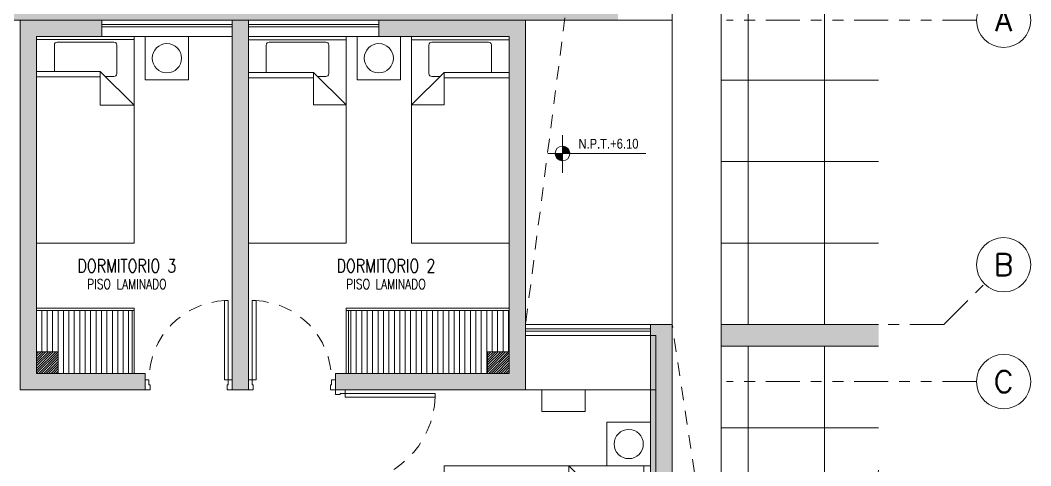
# Model space of a CAD drawing. Header units: millimetres. Extents: x 3765 to 3833, y 1327 to 1657.
# Drawn here: x 3812.52 to 3821.82, y 1491.49 to 1495.59 of the extents above; entities that cross this region are included whole.
import ezdxf
from ezdxf.enums import TextEntityAlignment as Align
from ezdxf.xclip import XClip

# ---------------------------------------------------------------- set-up
doc = ezdxf.new("R2010")
doc.units = ezdxf.units.MM
doc.header["$XCLIPFRAME"] = 2
for name, pattern in [('ACAD_ISO07W100', [3, 0, -3]), ('HIDDEN2', [0.1875, 0.125, -0.0625]), ('PHANTOM', [63.50000000000001, 31.75, -6.35, 6.35, -6.35, 6.35, -6.35]), ('PHANTOM2', [1.25, 0.625, -0.125, 0.125, -0.125, 0.125, -0.125]), ('X-REF_DP_Arquitectura$0$HIDDEN', [0.375, 0.25, -0.125])]:
    doc.linetypes.add(name, pattern=pattern)
doc.layers.get('0').update_dxf_attribs({"color": 251, "lineweight": 9})
doc.layers.get('DEFPOINTS').update_dxf_attribs({"color": 251, "lineweight": 9})
for name, color, linetype, lineweight in [('A-Adoquines', 251, 'Continuous', 13), ('A-EJES', 251, 'PHANTOM', 13), ('A-HATCH', 251, 'Continuous', 13), ('A-MOBILIARIO', 251, 'Continuous', 13), ('A-MURO BAJO', 251, 'Continuous', 13), ('A-MUROS', 251, 'Continuous', 13), ('A-NIVELES-NPT', 251, 'Continuous', 13), ('A-PROYECCIONES', 251, 'HIDDEN2', 13), ('A-TEXTO-ACABADO PISO', 251, 'Continuous', 13), ('A-TEXTO-AMBIENTE', 251, 'Continuous', 13), ('A_20_Estructuras', 251, 'Continuous', 13), ('A_50_TextoAmbiente', 251, 'Continuous', 13), ('A_50_Vigas', 251, 'X-REF_DP_Arquitectura$0$HIDDEN', 13), ('A_60_HatchEstructuras', 251, 'Continuous', 13), ('DLP_MOBILIARIO FIJO', 251, 'Continuous', 13), ('DLP_VERDE', 251, 'Continuous', 13)]:
    doc.layers.add(name, color=color, linetype=linetype, lineweight=lineweight)
doc.styles.add('R80', font='ARIALN.TTF', dxfattribs={"height": 2.03})
doc.styles.add('ROMANS', font='romans.shx', dxfattribs={"width": 0.8})

# ---------------------------------------------------------------- blocks, each defined once
blk = doc.blocks.new('TRAZO 2')
at = {"layer": 'A-Adoquines'}
h = blk.add_hatch(color=8, dxfattribs=at)
h.dxf.hatch_style = 1
h.paths.add_polyline_path([(47.31774486941868, 117.0350508354605), (47.51290608315094, 116.9913232665959), (47.87283247787137, 118.5981849913204), (47.67766216506546, 118.6418719549259)])
h.paths.add_polyline_path([(51.90403673071746, 116.0074522191026), (52.09919794447742, 115.9637246502318), (52.4593380864939, 117.57154061739), (52.26416777567552, 117.6152275805506)])
h.paths.add_polyline_path([(56.49032528267416, 114.9798543442316), (56.68534244317249, 114.9361590517481), (57.04584038484192, 116.5448969844321), (56.8506700737988, 116.588583947643)])
for p, q in [((60.92128111558851, 115.677417521365, 2.553488779452224e-06), (43.92020663688889, 119.482941585593, 2.553488779452224e-06)), ((56.49032256347709, 114.9798422046006, -1.681413490722478e-06), (56.85076331259917, 116.5890002045781, -1.681413490722478e-06)), ((56.68548649756123, 114.9361267751083, -1.681413490722478e-06), (57.04592724627582, 116.5452847834677, -1.681413490722478e-06))]:
    blk.add_line(p, q)
at = {"layer": 'A-HATCH'}
for p, q in [((55.75852306990419, 115.1440664045513, -1.681413490722478e-06), (56.11893209948904, 116.7530828109011, -1.681413490722478e-06)), ((57.41735124992557, 114.7721938975155, 4.360376445970006e-07), (57.77776027924848, 116.3812103178352, 4.360376445970006e-07)), ((58.14921600231902, 114.6082610357553, 4.360376445970006e-07), (58.50965675187764, 116.2174190441147, 4.360376445970006e-07)), ((58.8810807550035, 114.444328202866, 4.360376445970006e-07), (59.2415532230516, 116.0536278095097, 4.360376445970006e-07))]:
    blk.add_line(p, q, dxfattribs=at)
at = {"layer": 'A-HATCH', "elevation": 4.360376445970006e-07}
blk.add_lwpolyline([(68.40953381708825, 115.2790160151199), (68.87845073966311, 117.216381335631, -0.2806412721708843), (68.34776300360681, 117.767803631723, -0.04006639206535988), (67.90823697179441, 121.7902802545578), (65.86251561532845, 121.7506302371621), (66.11153190158075, 118.725150378421, -0.419049281020242), (64.93528830676223, 116.9931508488953, 0.1240056837090883), (61.96395849407419, 115.8239734452218, -0.1777045822377416), (61.17834625003162, 115.6201925203204), (57.04584038464236, 116.5448969835416), (56.68504743798987, 114.9348425781355), (59.41051946376685, 114.3257374316454, -0.3506621194011493), (60.19181368197316, 113.3492464991287), (60.19173265309657, 113.3366679819301), (62.18754800438184, 113.3177153859288, -0.2363452042788564), (63.04309387641844, 114.723923875019, -0.1303811911419998), (65.55236585761305, 115.5217598006129, -0.07853070061343125)], format="xyb", close=True, dxfattribs=at)
for points in [[(56.7962155370915, 116.3454761607573), (52.40502702290541, 117.3290733583272)], [(56.64321153113269, 115.6624023830518), (52.25202301610263, 116.6459995787591)], [(60.75756684073714, 115.4581596758217), (56.991379471001, 116.3017607247457)], [(60.38969448555144, 114.8232149872929), (56.83837546512952, 115.6186869656667)]]:
    blk.add_lwpolyline(points, dxfattribs=at)
blk = doc.blocks.new('A$C9f73720c')
at = {"layer": 'DLP_VERDE'}
h = blk.add_hatch(dxfattribs=at)
h.set_pattern_fill('AR-SAND', color=256, scale=0.003500000000000007, angle=215)
h.set_pattern_definition([(252.5, (-226520.5452565561, -8188080.019369083), (0.1028379063742487, -0.1371042579803464), [0, -0.1351280000000002, 0, -0.1511300000000002, 0, -0.1444625000000001]), (222.5, (-226520.5452565561, -8188080.019369083), (0.01502412461654387, -0.295758648264572), [0, -0.07289800000000018, 0, -0.1217930000000003, 0, -0.0466725000000001]), (182.5, (-226520.4556847379, -8188079.956650224), (-0.2264915386418959, -0.1592051501849953), [0, -0.04445000000000005, 0, -0.1600200000000002, 0, -0.2089150000000002]), (172.5, (-226520.4556847379, -8188079.956650224), (-0.1741606377632482, -0.2171998499440064), [0, -0.02222500000000002, 0, -0.1049020000000001, 0, -0.1200150000000001])])
edge = h.paths.add_edge_path()
edge.add_line((35.97260770437424, 104.1749633131549), (35.58797847136157, 104.3650600016117))
edge.add_arc((60.78210324179963, 91.91327711753547), 28.10321725248866, 152.0296540321891, 153.6998704859046, ccw=False)
edge.add_arc((34.62112445087401, 105.7682631844656), 1.500468434847121, 333.3008501360137, 437.3345143857278)
edge.add_line((34.95011492821502, 107.2322204215453), (32.57543476499265, 107.7654834957794))
edge.add_line((32.57543476499265, 107.7654834957794), (27.76664576577602, 86.27692641597247))
edge.add_line((27.76664576577599, 86.27692641597253), (29.08872899951524, 85.98087919503462))
edge.add_arc((29.11122253141365, 86.1067791478709), 0.1278935381536298, 259.8703018409339, 314.7871818692943)
edge.add_arc((33.53894013151876, 79.97899447474629), 7.433740321501847, 97.5414325347628, 125.69739864243451, ccw=False)
edge.add_line((32.56331296500861, 87.34843453485527), (32.65952806611308, 87.37944227363923))
edge.add_line((32.65952806611311, 87.3794422736392), (32.72631112436646, 86.97813583631074))
edge.add_arc((32.4544507889659, 87.85100577957932), 0.9142264379385617, 287.2994987368645, 368.032951198505)
edge.add_arc((60.78207366011336, 91.91327660717079), 27.70318777597884, 178.3278538142672, 188.1649769355321, ccw=False)
edge.add_arc((60.78210387710715, 91.91327677201483), 27.70321797529716, 159.2501996912456, 178.3278559786694, ccw=False)
edge.add_arc((55.49161158720378, 93.95615290571011), 22.03214920787812, 152.3665328264365, 159.3438486811695, ccw=False)
at = {"layer": 'A-MURO BAJO', "elevation": 3.362277568755195e-06}
blk.add_lwpolyline([(26.87660645422875, 85.96373267099261), (27.65744646696832, 85.78906659875076), (32.68499286947187, 108.253358074464)], dxfattribs=at)
blk.add_lwpolyline([(33.45872550067722, 87.99273640662442, -0.3998633285453762), (32.64544225216376, 86.854924694635, 0.1232205986114051), (29.51227020446092, 85.62369855400178, -0.2185632520789208), (29.00430346463688, 85.48745506722484), (24.92489453894079, 86.40056284610189)], format="xyb", dxfattribs=at)
at = {"layer": 'A-PROYECCIONES'}
for p, q in [((24.46659763948992, 84.35131715238094), (11.21377000512435, 89.4699330935255)), ((47.16504018360865, 79.75947500392795, 1.244826250967893e-06), (25.21980005956719, 87.71801075711849, 8.721319111628776e-07)), ((10.75564598626799, 87.4203407187016), (24.92492775482239, 86.40071123279643, 8.721319111628776e-07))]:
    blk.add_line(p, q, dxfattribs=at)
at = {"rotation": 0.00873130886672623}
blk.add_blockref('TRAZO 2', (-32.20166094295564, -30.59297851100564, 8.087886063709036e-07), dxfattribs=at)
blk = doc.blocks.new('ESTRUC_P1')
at = {"layer": 'A_60_HatchEstructuras'}
h = blk.add_hatch(color=256, dxfattribs=at)
h.dxf.hatch_style = 1
h.paths.add_polyline_path([(43.8500009934578, -3.250000000372438), (42.85000099339049, -3.250000002245542), (42.85000099343051, -0.1500000015003025), (43.45000099344634, -0.1499999996312908), (43.45000099344634, -3.637978807091713e-12), (42.7000009934136, -1.000444171950221e-11), (42.70000099335539, -3.400000000010095), (43.85000099339959, -3.399999999999636)])
h.paths.add_polyline_path([(44.80000099342305, 0), (44.65000099344616, 0), (44.65000099338795, -3.399999999999636), (44.80000099336485, -3.399999999999636)])
h.paths.add_polyline_path([(47.35000099342324, 0), (46.00000099342287, -1.396983861923218e-09), (46.00000099342287, -0.1500000010246367), (47.20000099344634, -0.150000001490298), (47.20000099344634, -3.250000002235083), (45.60000099346962, -3.250000002235083), (45.60000099341141, -3.400000001862281), (47.35000099336503, -3.399999999999636)])
h = blk.add_hatch(color=256, dxfattribs=at)
h.dxf.hatch_style = 1
h.paths.add_polyline_path([(44.25000099438125, -4.450036372286831), (45.60000099438139, -4.450036361184857), (45.60000099854437, -5.500000000852197), (45.75000099963177, -5.500000000852197), (45.75000099443878, -4.300036361185221), (43.60000099335502, -4.300036361185221), (43.60000099329773, -4.450036361184857), (44.05000099438132, -4.450036373476451), (44.05000100706934, -6.05003637347636), (44.25000100706927, -6.050036372286741)], flags=17)
h.paths.add_polyline_path([(48.70000099345816, -2.799999999254851), (48.50000099343481, -2.799999999254851), (48.50000099180397, -6.849999999695683), (45.75000099347471, -6.850013291141067), (45.75000099895738, -6.250000000853561), (45.60000099889362, -6.250000000797172), (45.60000099347508, -6.850012055245543), (42.85000099239187, -6.850037802613997), (42.85000099335548, -4.300036361185221), (42.70000099335539, -4.300036360152035), (42.70000099239314, -6.850036360880722), (39.8499492261667, -6.850036360880722), (39.84994799086166, -6.999964681205029), (42.70000099239314, -6.999964681205029), (42.70000099335539, -9.550000000424461), (42.85000099335548, -9.549999999391275), (42.85000099239187, -6.999998874644689), (45.60000099347508, -6.999988986840208), (45.60000099370063, -7.599999998650219), (45.75000099376439, -7.59999999859383), (45.75000099347471, -6.999987750944683), (48.50000099180409, -6.999964680900348), (48.50000099343481, -11.04996468164586), (48.70000099021831, -11.04996468164586)])
h.paths.add_polyline_path([(44.25000102094668, -7.800036371678516), (44.05000102094675, -7.800036372867908), (44.05000103363477, -9.400036372868044), (43.60000099329773, -9.399999999391639), (43.60000099335502, -9.549999999391275), (45.75000099443878, -9.549999999391275), (45.75000099443878, -8.34999999859474), (45.6032459527064, -8.34999999859474), (45.60000099335139, -8.349999998650219), (45.60000099438139, -9.399999999391639), (44.25000103363482, -9.400036371678652)], flags=17)
at = {"layer": 'A_20_Estructuras'}
for points in [[(44.80000099342305, 0), (44.65000099344616, 0), (44.65000099338795, -3.399999999999636), (44.80000099336485, -3.399999999999636)], [(47.35000099342324, 0), (46.00000099342287, -1.396983861923218e-09), (46.00000099342287, -0.1500000010246367), (47.20000099344634, -0.150000001490298), (47.20000099344634, -3.250000002235083), (45.60000099346962, -3.250000002235083), (45.60000099341141, -3.400000001862281), (47.35000099336503, -3.399999999999636)], [(43.8500009934578, -3.250000000372438), (42.85000099339049, -3.250000002245542), (42.85000099343051, -0.1500000015003025), (43.45000099344634, -0.1499999996312908), (43.45000099344634, -3.637978807091713e-12), (42.7000009934136, -1.000444171950221e-11), (42.70000099335539, -3.400000000010095), (43.85000099339959, -3.399999999999636)], [(48.70000099345816, -2.799999999254851), (48.50000099343481, -2.799999999254851), (48.50000099180397, -6.849999999695683), (45.75000099347471, -6.850013291141067), (45.75000099895738, -6.250000000853561), (45.60000099889362, -6.250000000797172), (45.60000099347508, -6.850012055245543), (42.85000099239187, -6.850037802613997), (42.85000099335548, -4.300036361185221), (42.70000099335539, -4.300036360152035), (42.70000099239314, -6.850036360880722), (39.8499492261667, -6.850036360880722), (39.84994799086166, -6.999964681205029), (42.70000099239314, -6.999964681205029), (42.70000099335539, -9.550000000424461), (42.85000099335548, -9.549999999391275), (42.85000099239187, -6.999998874644689), (45.60000099347508, -6.999988986840208), (45.60000099370063, -7.599999998650219), (45.75000099376439, -7.59999999859383), (45.75000099347471, -6.999987750944683), (48.50000099180409, -6.999964680900348), (48.50000099343481, -11.04996468164586), (48.70000099021831, -11.04996468164586)]]:
    blk.add_lwpolyline(points, close=True, dxfattribs=at)
at = {"layer": 'A_50_Vigas'}
for p, q in [((43.45000099344634, -3.637978807091713e-12), (44.65000099344616, 6.366462912410498e-12)), ((44.80000099342305, 0), (46.00000099342287, -1.396983861923218e-09)), ((48.50000099343481, -2.799999999254851), (47.35000099337526, -2.799999999254851))]:
    blk.add_line(p, q, dxfattribs=at)
blk = doc.blocks.new('A$C77AB7FBD')
at = {"linetype": 'Continuous'}
for p, q in [((0, 1.862645149230957e-09), (0, 1.900000002235174)), ((0.9000000000232831, 1.900000002235174), (0, 1.900000002235174)), ((0.9000000000232831, 1.870000001043081), (0, 1.870000001043081)), ((0.9000000000232831, 1.862645149230957e-09), (0.9000000000232831, 1.900000002235174)), ((0.1640294369426556, 1.570000002160668), (0.1640294369426556, 1.821946784853935)), ((0.1907700529554859, 1.848687399178743), (0.711901874281466, 1.848687399178743)), ((0.738642490352504, 1.821946784853935), (0.738642490352504, 1.558462580665946)), ((0.5999999999767169, 1.570000002160668), (0, 1.570000002160668)), ((0.5999999999767169, 1.52000000141561), (0, 1.52000000141561)), ((0.5999999999767169, 1.27000000141561), (0.5999999999767169, 1.570000002160668)), ((0.9000000000232831, 1.27000000141561), (0.5999999999767169, 1.570000002160668)), ((0.711901874281466, 1.531721964478493), (0.638278037076816, 1.531721964478493)), ((0.9000000000232831, 1.27000000141561), (0.5999999999767169, 1.27000000141561)), ((0.9000000000232831, 1.862645149230957e-09), (0, 1.862645149230957e-09))]:
    blk.add_line(p, q, dxfattribs=at)
for centre, start, end in [((0.1907700529554859, 1.821946784853935), 90, 180), ((0.711901874281466, 1.821946784853935), 0, 90), ((0.711901874281466, 1.558462580665946), 270, 0)]:
    blk.add_arc(centre, 0.0267406160245618, start, end, dxfattribs=at)
blk = doc.blocks.new('A$C2EBA15F5')
blk.add_lwpolyline([(-3.785403350775596e-07, 0.4000002069469701), (-3.785403350775596e-07, 2.06946879188763e-07), (0.3999996214597559, 2.06946879188763e-07), (0.3999996214597559, 0.4000002069469701)], close=True)
blk.add_circle((0.199999621459483, 0.2000002069469247), 0.1343855865280572)
blk = doc.blocks.new('CAMA PROYECCION')
for p, q in [((37.49495984371151, 40.64229123768041, -1.241096001988298e-07), (37.49495984371151, 38.77096361561439, -1.241096001988298e-07)), ((38.39491527601831, 40.64229123768041, -1.241096001988298e-07), (37.49495984371151, 40.64229123768041, -1.241096001988298e-07)), ((38.39491527601831, 38.77096361561439, -1.241096001988298e-07), (38.39491527601831, 40.64229123768041, -1.241096001988298e-07)), ((38.08058744596974, 39.37410355817156, -1.241096001988298e-07), (38.3949492366005, 39.37410355817156, -1.241096001988298e-07)), ((38.3949492366005, 39.37410355817156, -1.241096001988298e-07), (38.08058744596974, 39.06438304712879, -1.241096001988298e-07)), ((38.08058744596974, 39.06438304712879, -1.241096001988298e-07), (38.08058744596974, 39.37410355817156, -1.241096001988298e-07)), ((38.08058744596974, 39.11328628571437, -1.241096001988298e-07), (37.49498701217726, 39.11328628571437, -1.241096001988298e-07)), ((37.49498701217726, 39.06438304712879, -1.241096001988298e-07), (38.08058744596974, 39.06438304712879, -1.241096001988298e-07)), ((37.65898945646768, 39.06438304712879, -1.241096001988298e-07), (37.65898945646768, 38.82034461987314, -1.241096001988298e-07)), ((38.20686189382559, 39.11056943912627, -1.241096001988298e-07), (38.12746436980842, 39.11056943912627, -1.241096001988298e-07)), ((38.23360250984979, 38.82034461987314, -1.241096001988298e-07), (38.23360250984979, 39.08382882310161, -1.241096001988298e-07)), ((37.49495984371151, 38.74229123768032, -1.241096001988298e-07), (37.49495984371151, 38.99736749795557, -1.241096001988298e-07)), ((38.39491527601831, 38.74229123768032, -1.241096001988298e-07), (38.39491527601831, 38.99736749795557, -1.241096001988298e-07)), ((37.68573007249233, 38.79360400384849, -1.241096001988298e-07), (38.20686189382559, 38.79360400384849, -1.241096001988298e-07)), ((37.49495984371151, 38.77096361561439, -1.241096001988298e-07), (38.39491527601831, 38.77096361561439, -1.241096001988298e-07)), ((37.49495984371151, 38.74229123768032, -1.241096001988298e-07), (38.39491527601831, 38.74229123768032, -1.241096001988298e-07))]:
    blk.add_line(p, q)
at = {"elevation": -1.241096001988299e-07}
blk.add_lwpolyline([(38.49496053575285, 38.74229123704959), (38.49496053575285, 39.14229123704968), (38.89496053575294, 39.14229123704968), (38.89496053575294, 38.74229123704959)], close=True, dxfattribs=at)
blk.add_circle((38.69496053575313, 38.94229123704963, -1.241096001988299e-07), 0.1343855865280572)
for centre, start, end in [((38.20686189382559, 39.08382882310161, -1.241096001988298e-07), 0, 90), ((37.68573007249233, 38.82034461987314, -1.241096001988298e-07), 180, 270), ((38.20686189382559, 38.82034461987314, -1.241096001988298e-07), 270, 0)]:
    blk.add_arc(centre, 0.0267406160245618, start, end)
blk = doc.blocks.new('A$C3E6679A6')
for p, q in [((-4.100672157392182e-08, 1.844443954428924), (5.415248461559941e-05, 1.904443929954452)), ((5.415248461559941e-05, 1.904443929954452), (1.450054152484593, 1.904443929954452)), ((1.450054152484593, 1.904443929954452), (1.450054152484593, 1.844443954428924))]:
    blk.add_line(p, q)
at = {"linetype": 'Continuous'}
for p, q in [((-4.100682104990483e-08, 1.84444395442905), (1.450000736771289, 1.84444395442905)), ((-4.100682104990483e-08, 0.004443929954453196), (-4.100682104990483e-08, 1.84444395442905)), ((0.1866674034376681, 1.508669509984527), (0.1866674034376681, 1.786048337631136)), ((0.2172885757911311, 1.8166695099846), (0.6413795644176528, 1.8166695099846)), ((0.6720007367711158, 1.786048337631136), (0.6720007367711158, 1.508669509984527)), ((0.778000736771129, 1.508669509984527), (0.778000736771129, 1.786048337631136)), ((0.8086219091245921, 1.8166695099846), (1.232712897751114, 1.8166695099846)), ((1.263334070104577, 1.786048337631136), (1.263334070104577, 1.492624015671312)), ((1.450000736771289, 1.84444395442905), (1.450000736771289, 0.004443929954453196)), ((-4.100682104990483e-08, 1.508443954428971), (1.095334070104538, 1.508443954428971)), ((1.450000736771289, 1.153777287762221), (1.095334070104538, 1.508443954428971)), ((1.095334070104538, 1.508443954428971), (1.095334070104538, 1.153777287762221)), ((1.095334070104538, 1.452443954428958), (-4.100682104990483e-08, 1.452443954428958)), ((1.232712897751114, 1.462002843317849), (1.141790736771215, 1.462002843317849)), ((1.095334070104538, 1.153777287762221), (1.450000736771289, 1.153777287762221)), ((1.450000736771289, 0.004443929954453196), (-4.100682104990483e-08, 0.004443929954453196))]:
    blk.add_line(p, q, dxfattribs=at)
for centre, start, end in [((0.2172885757911311, 1.786048337631136), 90, 180), ((0.6413795644176528, 1.786048337631136), 0, 90), ((0.8086219091245921, 1.786048337631136), 90, 180), ((1.232712897751114, 1.786048337631136), 0, 90), ((1.232712897751114, 1.492624015671312), 270, 0)]:
    blk.add_arc(centre, 0.03062117235346307, start, end, dxfattribs=at)
at = {"layer": 'DEFPOINTS', "color": 0, "linetype": 'ByBlock'}
for p in [(-4.100741080037551e-08, 1.904443929954452), (-4.100741080037551e-08, 2.850454983160944e-08)]:
    blk.add_point(p, dxfattribs=at)
blk = doc.blocks.new('*U86')
for p, q in [((0.01000000000002289, 0.854999999999984), (0.01000000000002289, 0.8999999999999999)), ((0.05500000000001259, 0.854999999999984), (0.01000000000002289, 0.854999999999984)), ((0.1000000000000001, 0.8649999999999747), (0.05500000000001259, 0.8649999999999747)), ((0.05500000000001259, 0.854999999999984), (0.05500000000001259, 0.8649999999999747)), ((0.1000000000000001, 0.8649999999999747), (0.1000000000000002, 0.8999999999999999)), ((0.0550000000000125, 0.04499999999998749), (0.0100000000000227, 0.04499999999998749)), ((0.0100000000000227, 0.04499999999998749), (0.0100000000000227, 0)), ((0.0550000000000125, 0.04499999999998749), (0.0550000000000125, 0.03499999999999662)), ((0.1, 0.03499999999999662), (0.0550000000000125, 0.03499999999999662)), ((0.1, 0.03499999999999662), (0.1, 0))]:
    blk.add_line(p, q)
blk.add_lwpolyline([(0.9299999999999959, 0.06999999999999719), (0.9299999999999959, 0.03499999999999651), (0.1, 0.03499999999999662), (0.1, 0.06999999999999731)], close=True)
at = {"color": 7, "linetype": 'HIDDEN2'}
blk.add_arc((0.09952467039440564, 0.0338953113763698), 0.8311048245500714, 2.23014585536521, 89.96723111097609, dxfattribs=at)
blk = doc.blocks.new('*U87')
for p, q in [((0.01000000000002288, 0.7549999999999841), (0.01000000000002288, 0.8)), ((0.05500000000001258, 0.7549999999999841), (0.01000000000002288, 0.7549999999999841)), ((0.1000000000000001, 0.7649999999999748), (0.05500000000001258, 0.7649999999999748)), ((0.05500000000001258, 0.7549999999999841), (0.05500000000001258, 0.7649999999999748)), ((0.1000000000000001, 0.7649999999999748), (0.1000000000000002, 0.8)), ((0.0550000000000125, 0.04499999999998749), (0.0100000000000227, 0.04499999999998749)), ((0.0100000000000227, 0.04499999999998749), (0.0100000000000227, 0)), ((0.0550000000000125, 0.04499999999998749), (0.0550000000000125, 0.03499999999999662)), ((0.1, 0.03499999999999662), (0.0550000000000125, 0.03499999999999662)), ((0.1, 0.03499999999999662), (0.1, 0))]:
    blk.add_line(p, q)
blk.add_lwpolyline([(0.8299999999999961, 0.06999999999999731), (0.8299999999999961, 0.03499999999999662), (0.1, 0.03499999999999662), (0.1, 0.06999999999999731)], close=True)
at = {"color": 7, "linetype": 'HIDDEN2'}
blk.add_arc((0.09958193902158569, 0.0340284063912646), 0.7309717131584941, 2.230145855365211, 89.96723111097609, dxfattribs=at)
blk = doc.blocks.new('DPTO 65')
at = {"layer": 'A-HATCH'}
h = blk.add_hatch(dxfattribs=at)
h.set_pattern_fill('ANSI31', color=256, scale=0.005)
h.set_pattern_definition([(45, (-52.6409681617949, -4.050000028921115), (-0.01122532015133644, 0.01122532015133644), [])])
h.paths.add_polyline_path([(-5.8499996191279, 3.949999998137812), (-5.649999978955108, 3.949999998137812), (-5.649999978955108, 3.74999999813781), (-5.8499996191279, 3.74999999813781)])
h = blk.add_hatch(dxfattribs=at)
h.set_pattern_fill('ANSI31', color=256, scale=0.005)
h.set_pattern_definition([(45, (-50.0500013516709, -4.050000028921115), (-0.01122532015133644, 0.01122532015133644), [])])
h.paths.add_polyline_path([(-1.500000358189666, 3.949999998137812), (-1.699999998362458, 3.949999998137812), (-1.699999998362458, 3.74999999813781), (-1.500000358189666, 3.74999999813781)])
at = {"layer": 'DLP_MOBILIARIO FIJO'}
h = blk.add_hatch(dxfattribs=at)
h.set_pattern_fill('_USER', color=8, scale=0.05, angle=270, pattern_type=0)
h.set_pattern_definition([(270, (-65.03000050888966, 33.37996468240478), (0.05, -9.184850993605149e-18), [])])
h.paths.add_polyline_path([(-5.849999998410794, 4.329999992247849), (-4.969999486221198, 4.32999999861778), (-4.969999486221198, 3.750000026563853), (-5.649999978955108, 3.750000025290134), (-5.649999978955108, 3.949999998137812), (-5.849999998415683, 3.949999998137812)])
h = blk.add_hatch(dxfattribs=at)
h.set_pattern_fill('_USER', color=8, scale=0.05, angle=270, pattern_type=0)
h.set_pattern_definition([(270, (-9542.434856884607, -4941.21581689342), (0.05, -9.184850993605149e-18), [])])
h.paths.add_polyline_path([(-1.499999978899268, 4.32999999876256), (-1.499999978899268, 3.949999998137812), (-1.699999998362458, 3.949999998137812), (-1.699999998362458, 3.750000000066393), (-2.980000510468514, 3.750000000066393), (-2.980000510468514, 4.32999999876256)])
at = {"layer": 'A-MOBILIARIO'}
for points in [[(-1.349999998443764, 3.600000000373257), (-1.349999998385556, 4.099999999627926), (-0.1499999983739144, 4.099999999627926), (-0.1499999984321221, 3.600000000373257)], [(-0.7999999983971975, 3.400000001118315), (-0.7999999984554051, 3.600000000373257), (-1.199999998420481, 3.600000000373257), (-1.199999998362273, 3.400000001118315)]]:
    blk.add_lwpolyline(points, close=True, dxfattribs=at)
at = {"layer": 'A-MURO BAJO'}
for p, q in [((-4.049999998362637, 7.000000000372893), (-5.249999998362455, 7.000000000369255)), ((-2.69999999838592, 6.999999998975909), (-3.899999998385738, 7.000000000372893)), ((-4.049999998362637, 6.85000000074524), (-5.249999998362455, 6.850000000741602)), ((-2.69999999838592, 6.849999999348256), (-3.899999998385738, 6.85000000074524)), ((-0.1999995201356057, 4.200000001118056), (-1.349999998385556, 4.200000001118042)), ((-0.1999995201356057, 4.09999999962794), (-1.349999998385556, 4.099999999627926))]:
    blk.add_line(p, q, dxfattribs=at)
at = {"layer": 'A-MUROS'}
for p, q in [((-5.999999998395197, 7.000000000362888), (-5.249999998362455, 7.000000000369255)), ((-5.999999998453404, 3.600000000362797), (-5.999999998395197, 7.000000000362888)), ((-5.249999998362455, 6.850000000741602), (-5.249999998362455, 7.000000000369255)), ((-4.049999998362637, 7.000000000372893), (-3.899999998385738, 7.000000000372893)), ((-4.049999998420844, 3.600000000373257), (-4.049999998362637, 7.000000000372893)), ((-3.899999998443946, 3.600000000373257), (-3.899999998385738, 7.000000000372893)), ((-2.69999999838592, 6.999999998975909), (-1.349999998385556, 7.000000000372893)), ((-2.69999999838592, 6.849999999348256), (-2.69999999838592, 6.999999998975909)), ((-1.349999998443764, 3.600000000373257), (-1.349999998385556, 7.000000000372893)), ((-5.84999999837828, 6.84999999887259), (-5.249999998362455, 6.850000000741602)), ((-5.84999999870206, 3.949999998137812), (-5.84999999837828, 6.84999999887259)), ((-2.69999999838592, 6.849999999348256), (-1.499999998362455, 6.849999998882595)), ((-1.500000358189666, 3.949999998137812), (-1.499999998362455, 6.849999998882595)), ((-0.1999995201647096, 4.09999999962794), (-0.1999995201356057, 4.200000001118056)), ((-0.1999995201356057, 4.200000001118056), (-0.1499999984030183, 4.200000001118056)), ((-0.1499999984030183, 4.099999999627926), (-0.1999995201647096, 4.09999999962794)), ((-5.649999978955108, 3.949999998137812), (-5.849999998418298, 3.949999998137812)), ((-5.649999978955108, 3.74999999813781), (-5.649999978955108, 3.949999998137812)), ((-1.699999998362458, 3.74999999813781), (-1.699999998362458, 3.949999998137812)), ((-1.699999998362458, 3.949999998137812), (-1.499999978899268, 3.949999998137812)), ((-5.649999978955108, 3.750000000000455), (-4.849999998350995, 3.750000000000455)), ((-4.849999998409203, 3.600000000373257), (-4.849999998350995, 3.750000000000455)), ((-3.099999998339172, 3.74999999813781), (-1.699999998362458, 3.74999999813781)), ((-3.099999998397379, 3.599999998510611), (-3.099999998339172, 3.74999999813781)), ((-5.999999998453404, 3.600000000362797), (-4.849999998409203, 3.600000000373257)), ((-4.049999998420844, 3.600000000373257), (-3.899999998443946, 3.600000000373257)), ((-3.099999998397379, 3.599999998510611), (-1.349999998443764, 3.600000000373257))]:
    blk.add_line(p, q, dxfattribs=at)
at = {"layer": 'DLP_MOBILIARIO FIJO'}
for p, q in [((-4.049999998362637, 6.959999999404317), (-5.249999998362455, 6.959999999400679)), ((-4.049999998362637, 6.939999999851352), (-5.249999998362455, 6.939999999847714)), ((-3.899999998385738, 6.959999999404317), (-2.69999999838592, 6.959999998007333)), ((-3.899999998385738, 6.939999999851352), (-2.69999999838592, 6.939999998454368)), ((-0.1999995201356057, 4.160000000149481), (-1.349999998385556, 4.160000000149466)), ((-0.1999995201356057, 4.140000000596515), (-1.349999998385556, 4.140000000596501))]:
    blk.add_line(p, q, dxfattribs=at)
at = {"layer": 'DLP_MOBILIARIO FIJO', "elevation": 8.882961258307698e-07}
for points in [[(-4.949999486221216, 4.349999998762542), (-4.949999486221216, 4.32999999876256), (-5.849999998640669, 4.329999992247849), (-5.849999998640669, 4.349999992247831)], [(-4.969999486221198, 3.74999993001893), (-4.950001559694968, 3.74999993001893), (-4.950001559694968, 4.32999999876256), (-4.969999486221198, 4.32999999876256)], [(-3.000000510468496, 4.349999998762542), (-3.000000510468496, 4.32999999876256), (-1.499999978914275, 4.329999998799394), (-1.499999978914275, 4.349999998799831)], [(-2.980000510468514, 3.74999993001893), (-2.999998436994744, 3.74999993001893), (-2.999998436994744, 4.32999999876256), (-2.980000510468514, 4.32999999876256)]]:
    blk.add_lwpolyline(points, close=True, dxfattribs=at)
at = {"layer": 'DLP_MOBILIARIO FIJO', "color": 8}
for points in [[(-5.849999998655676, 3.749999993514848), (-4.969999486221198, 3.750000000066393), (-4.969999486221198, 4.32999999876256), (-5.849999998655676, 4.329999992211015)], [(-1.499999978899268, 3.750000000066393), (-2.980000510468514, 3.750000000066393), (-2.980000510468514, 4.32999999876256), (-1.499999978899268, 4.32999999876256)]]:
    blk.add_lwpolyline(points, close=True, dxfattribs=at)
at = {"layer": 'A-MOBILIARIO'}
for name, p, xscale, rotation in [('CAMA PROYECCION', (-43.34495984207707, 45.59229123655313, 1.241096001988299e-07), -1, 180), ('*U87', (-3.899999998443946, 3.590000000373038), -1.000000000000015, 270), ('*U86', (-3.10999999833939, 3.599999995319195), -1, 180)]:
    blk.add_blockref(name, p, dxfattribs=dict(at, xscale=xscale, rotation=rotation))
blk.add_blockref('A$C77AB7FBD', (-3.900002422615671, 4.94999986626226), dxfattribs=at)
at = {"layer": 'A-MOBILIARIO', "extrusion": (0, 0, -1), "xscale": -1, "zscale": -1}
blk.add_blockref('A$C2EBA15F5', (2.899999795691201, 6.449999821558777), dxfattribs=at)
at = {"layer": 'A-MOBILIARIO', "xscale": -1}
for name, p in [('A$C77AB7FBD', (-1.500000174207798, 4.949999672547165)), ('A$C2EBA15F5', (-0.2000127756812589, 2.900053987019874))]:
    blk.add_blockref(name, p, dxfattribs=at)
at = {"layer": 'A-MOBILIARIO', "rotation": 90}
blk.add_blockref('*U87', (-4.049999998420844, 3.590000000373038), dxfattribs=at)
at = {"layer": 'A-MOBILIARIO', "extrusion": (0, 0, -1), "zscale": -1.000000000000004, "rotation": 90}
blk.add_blockref('A$C3E6679A6', (2.104443928866473, 1.450000041481871), dxfattribs=at)
blk = doc.blocks.new('N.03')
at = {"layer": 'A-MUROS'}
for points in [[(23.04999949107151, 2.024951386702369), (22.99999949431132, 2.024951386682236), (22.99999972692125, 1.924998707657231), (23.19999949113504, 1.924998707657231), (23.19999949275492, 6.049998722676815), (23.19999949437484, 10.17499873769639), (22.9999997270314, 10.17499873769639), (22.9999997270314, 10.0749987094238), (23.04999949431129, 10.07499870941797)], [(23.04999949431129, 10.07499870941797), (23.04999949272083, 6.124998736950875), (22.99439402543585, 6.124998710162913)]]:
    blk.add_lwpolyline(points, dxfattribs=at)
blk = doc.blocks.new('JUNTA2')
at = {"layer": 'A-MOBILIARIO'}
blk.add_lwpolyline([(21.75000090375055, -2.924999404514899), (21.75000090380876, -2.42499940526023), (22.90000054421026, -2.42499940526023), (22.90000054415206, -2.924999404514899)], close=True, dxfattribs=at)
at = {"layer": 'A-MUROS', "elevation": -9.150956620275486e-07}
blk.add_lwpolyline([(20.1499831831995, -6.374987869906054), (22.9000005426191, -6.375011154189671), (22.89998318315968, -2.324999403769986), (23.09998318318296, -2.32499940382889), (23.09998318318296, -10.57499940465165), (22.89998318315968, -10.57496408616089), (22.89998318315968, -6.524999404210813), (20.14998251122609, -6.524999404210813)], dxfattribs=at)
blk = doc.blocks.new('TF_P1')
at = {"color": 8}
blk.add_blockref('JUNTA2', (26.95000044947642, 10.57499943380914), dxfattribs=at)
blk.add_blockref('DPTO 65', (50.0500013516709, 4.050000028921115), dxfattribs=at)
blk.add_blockref('N.03', (26.85000149911821, -1.924998734445399), dxfattribs=at)
blk = doc.blocks.new('TEXTO AMBIENTES P1')
at = {"layer": 'A-TEXTO-ACABADO PISO', "char_height": 0.09, "attachment_point": 2, "style": 'ROMANS'}
for insert in [(43.68184840181614, -2.383363189979008), (46.06578754356491, -2.383363189979008)]:
    blk.add_mtext_dynamic_manual_height_columns('PISO LAMINADO', width=1.202250403832295, gutter_width=12.5, heights=[0], dxfattribs=dict(at, insert=insert))
at = {"layer": 'A-TEXTO-AMBIENTE', "style": 'ROMANS', "width": 0.8}
for s, p in [('DORMITORIO 3', (43.68159316778626, -2.320073959090045)), ('DORMITORIO 2', (46.06591182355058, -2.320073959090045))]:
    blk.add_text(s, height=0.12, dxfattribs=at).set_placement(p, align=Align.CENTER)
blk = doc.blocks.new('Ejes_Torre C 1var')
at = {"layer": 'A-EJES', "linetype": 'PHANTOM2', "ltscale": 0.5}
blk.add_line((52.55001330430589, 11.05000004298773), (52.92323660884252, 11.42322334785783), dxfattribs=at)
for points in [[(52.85001329987377, 13.84999798750097), (50.55001329987381, 13.84999798647345)], [(52.55001330430589, 11.05000004298773), (50.55001330430593, 11.05000004209423)], [(52.85001330433427, 10.52499901289004), (50.55001330433431, 10.52499901186252)]]:
    blk.add_lwpolyline(points, dxfattribs=at)
at = {"layer": 'A-EJES', "linetype": 'Continuous'}
for centre in [(53.10001329987377, 13.84999798761265), (53.10001330406018, 11.60000004323344), (53.10001330433427, 10.52499901300172)]:
    blk.add_circle(centre, 0.25, dxfattribs=at)
at = {"layer": 'A-EJES', "linetype": 'Continuous', "style": 'ROMANS'}
for s, p in [('A', (53.10001329987377, 13.84999798761288)), ('B', (53.10001330406018, 11.60000004323366)), ('C', (53.10001330433427, 10.52499901300195))]:
    blk.add_text(s, height=0.2, rotation=2.55967247397848e-08, dxfattribs=at).set_placement(p, align=Align.MIDDLE_CENTER)
blk = doc.blocks.new('SIM NIVEL PLANTA')
at = {"linetype": 'Continuous'}
h = blk.add_hatch(dxfattribs=at)
h.set_pattern_fill('_USER', color=0, scale=0.08999670446314668, angle=45, style=0, pattern_type=0)
h.set_pattern_definition([(44.99999999999999, (31854.49522823409, 23864.84028394721), (-0.06363728001033264, 0.06363728001033264), [])])
h.paths.add_polyline_path([(-17.32872977103762, 1.818989403545856e-12), (-15.97887808709203, 1.818989403545856e-12, 0.409209022765965), (-17.32872977103762, 1.326942121290652)])
h.paths.add_polyline_path([(-18.6785814549832, 1.818989403545856e-12, 0.004279213269936855), (-18.67877922097944, -0.02310732865116738, 0.4142135623730951), (-17.32872977103762, -1.373156778592987), (-17.32872977103762, 1.819100425848319e-12)])
at = {"color": 0}
for p, q in [((-17.32872977103762, -3.577344964573422), (-17.32872977103762, 3.344429510060582)), ((-1.999999999999272, 1.818989403545856e-12), (-19.99999999999272, 1.818989403545856e-12))]:
    blk.add_line(p, q, dxfattribs=at)
at = {"color": 0, "linetype": 'Continuous'}
blk.add_circle((-17.32872977103762, -0.02310732865116734), 1.350049449941819, dxfattribs=at)
at = {"color": 0, "style": 'R80'}
blk.add_attdef('N.P.T.+0.00', text='', height=1.8, dxfattribs=at).set_placement((-8.870646447927967, 1.773523014543912), align=Align.MIDDLE_CENTER)
blk = doc.blocks.new('NIVELES')
at = {"layer": 'A-NIVELES-NPT'}
ref = blk.add_blockref('SIM NIVEL PLANTA', (22.90655999620053, -0.7507898550740464, 1.617520632395838e-06), dxfattribs=dict(at, xscale=0.05, yscale=0.05, zscale=0.05))
ref.add_attrib('N.P.T.+0.00', 'N.P.T.+6.10', dxfattribs={"layer": '0', "height": 0.09000000000000002, "style": 'R80'}).set_placement((22.46302767380412, -0.6621137043468508, 1.617520632395838e-06), align=Align.MIDDLE_CENTER)

msp = doc.modelspace()

# ---------------------------------------------------------------- block references
at = {"color": 7, "linetype": 'ACAD_ISO07W100', "ltscale": 5, "true_color": 0xffffff}
ref = msp.add_blockref('A$C9f73720c', (3908.280870078871, 1487.335429810368), dxfattribs=dict(at, rotation=102.6156181418625))
XClip(ref).set_block_clipping_path([(22.15422531057815, 140.41011691623854), (10.360090139748598, 87.71366693057934), (29.660834647582096, 83.3939150367614), (41.45496981841164, 136.0903650224206)])

# ---------------------------------------------------------------- next in the draw order: block references
at = {"color": 251}
msp.add_blockref('ESTRUC_P1', (3769.822111096769, 1495.587609873604), dxfattribs=at)

# ---------------------------------------------------------------- next in the draw order: block references
msp.add_blockref('TF_P1', (3768.472111096734, 1484.537886886574), dxfattribs=at)

# ---------------------------------------------------------------- next in the draw order: block references
msp.add_blockref('NIVELES', (3795.472474297392, 1495.113560483263, -1.617520632395838e-06))
at = {"layer": 'A-MUROS', "color": 3}
msp.add_blockref('Ejes_Torre C 1var', (3768.472110248915, 1481.737886885922), dxfattribs=at)
at = {"layer": 'A_50_TextoAmbiente'}
msp.add_blockref('TEXTO AMBIENTES P1', (3769.822111096769, 1495.58788688908), dxfattribs=at)

doc.saveas('drawing.dxf')
